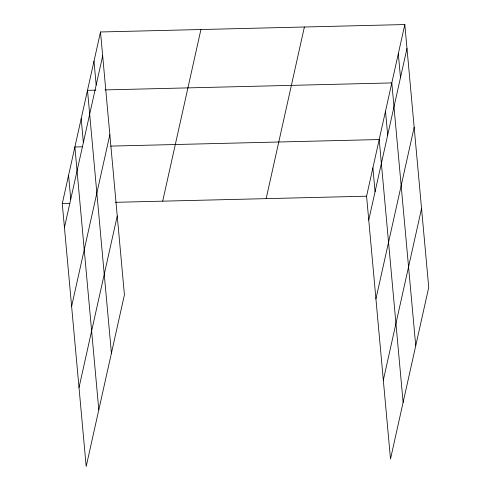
<?xml version="1.0" encoding="UTF-8"?>
<svg xmlns="http://www.w3.org/2000/svg" width="491" height="491" viewBox="0 0 491 491"><rect width="100%" height="100%" fill="white"/><g stroke="black" fill="none" stroke-linecap="round" stroke-linejoin="round"><path stroke-width="0.74" d="M100.502 31.976L124.419 294.809L86.189 466.45L62.265 203.618L100.502 31.976L404.811 24.55L428.735 287.382L390.498 459.024L366.581 196.191L404.811 24.55M64.444 227.499L102.674 55.857M71.618 306.353L109.849 134.712M79.008 387.595L117.245 215.954M162.693 201.169L200.923 29.528M266.159 198.64L304.389 26.999M368.753 220.072L406.984 48.431M375.928 298.927L414.165 127.286M383.324 380.169L421.554 208.528M95.868 90.129L87.502 90.332L111.42 353.164M105 89.908L391.812 82.911L415.736 345.738M82.494 146.791L74.884 146.975L98.801 409.807M110.641 146.103L379.199 139.548L403.117 402.381M62.265 203.618L69.875 203.434M115.52 202.317L366.581 196.191M398.311 53.728L400.484 77.615M385.509 111.23L387.681 135.111M372.89 167.873L375.063 191.754M94.002 61.154L96.175 85.035M81.193 118.656L83.366 142.537M68.574 175.299L70.747 199.18"/></g></svg>
